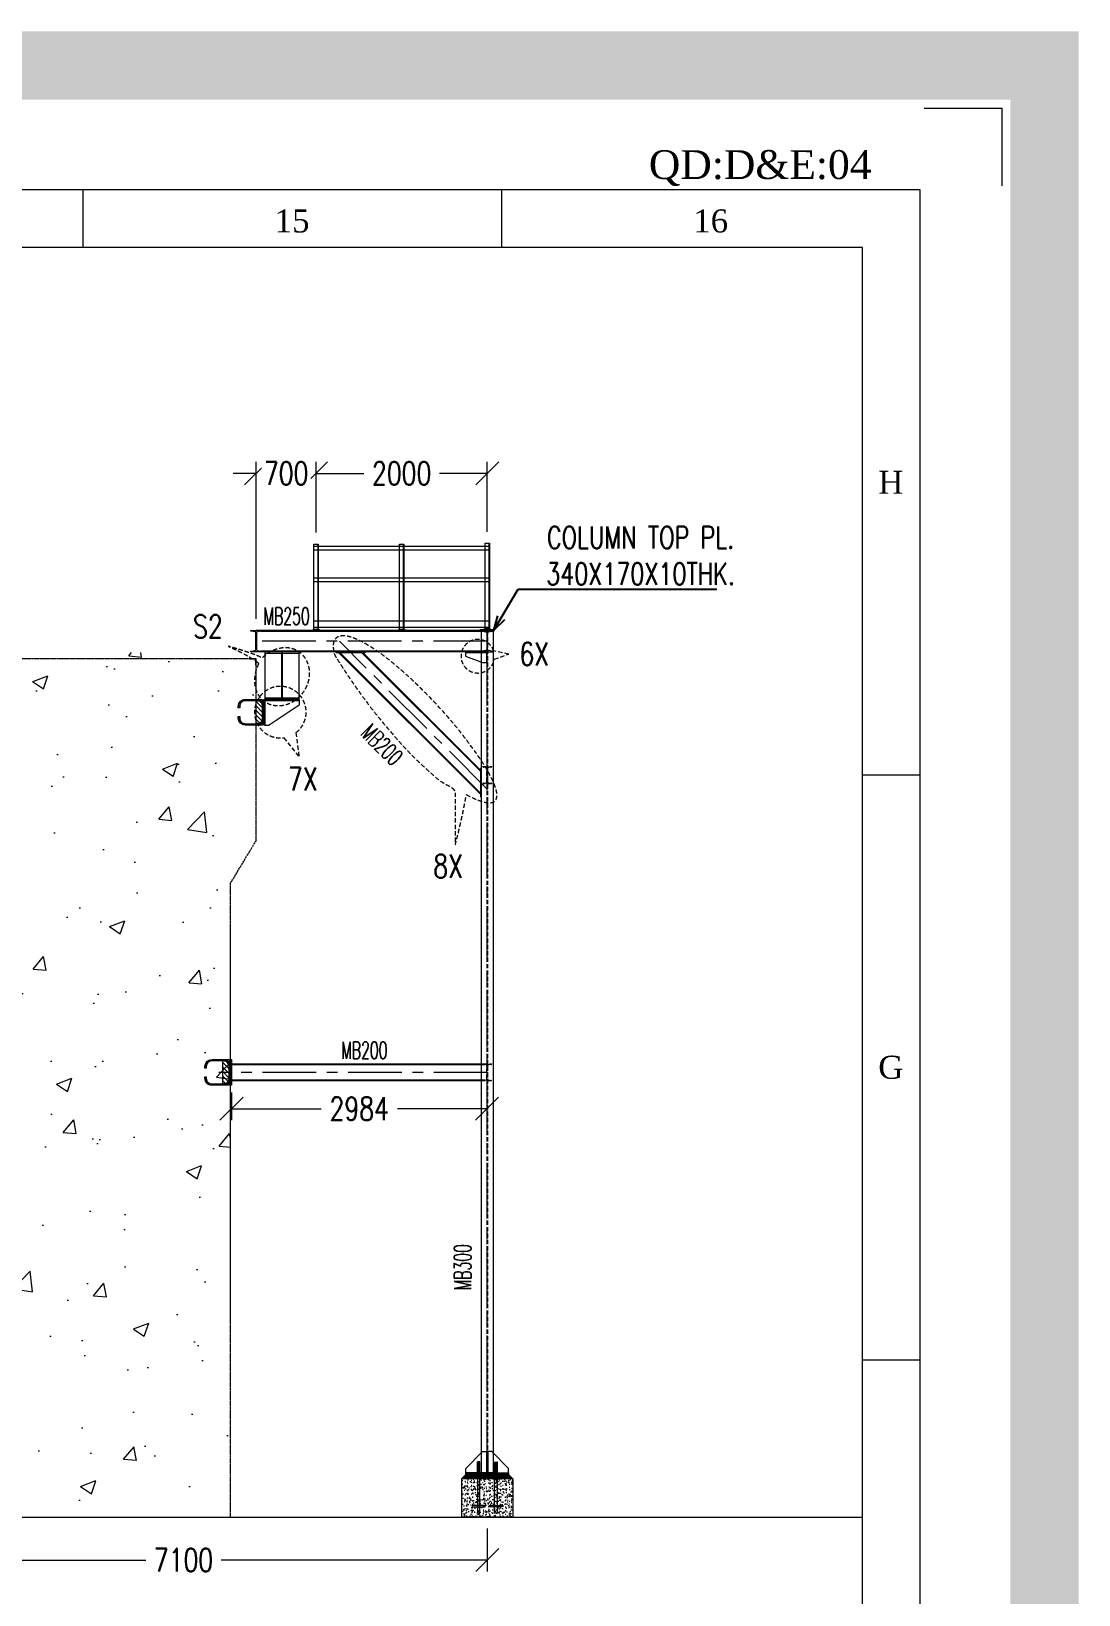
# Model space of a CAD drawing. Header units: millimetres. Extents: x 440906 to 556670, y 99378 to 157816.
# Drawn here: x 544430 to 556670, y 139533 to 157816 of the extents above; entities that cross this region are included whole.
import ezdxf
from ezdxf import colors
from ezdxf.entities.mleader import LeaderData, LeaderLine
from ezdxf.enums import TextEntityAlignment as Align
from ezdxf.math import Vec2, Vec3

# ---------------------------------------------------------------- set-up
doc = ezdxf.new("R2010")
doc.units = ezdxf.units.MM
for name, pattern in [('CENTER', [2, 1.25, -0.25, 0.25, -0.25]), ('HIDDEN', [0.375, 0.25, -0.125]), ('PHANTOM2', [31.75, 15.875, -3.175, 3.175, -3.175, 3.175, -3.175])]:
    doc.linetypes.add(name, pattern=pattern)
doc.layers.get('Defpoints').update_dxf_attribs({"lineweight": 0})
for name, color, linetype, lineweight in [('A2 LAND', 7, 'Continuous', 15), ('Center Line', 2, 'CENTER', 9), ('Construction Line', 3, 'Continuous', 20), ('Dimentions', 1, 'Continuous', 13), ('Hidden Line', 30, 'HIDDEN', 5), ('Text', 1, 'Continuous', 20)]:
    doc.layers.add(name, color=color, linetype=linetype, lineweight=lineweight)
doc.layers.add('Phantom Line', color=250, linetype='PHANTOM2', lineweight=5, transparency=0.4)
doc.styles.add('BOS', font='BOOKOS.TTF')
doc.styles.add('EICS CALIBRI', font='calibri.ttf')
doc.styles.add('romans', font='romans.shx', dxfattribs={"width": 0.75})
doc.dimstyles.new('ASHU', dxfattribs={"dimscale": 135, "dimtxt": 2, "dimasz": 2, "dimexe": 1, "dimexo": 1, "dimtad": 0, "dimdec": 0, "dimtxsty": 'romans', "dimblk": 'OBLIQUE', "dimcen": 2.5, "dimclrd": 256, "dimclre": 256, "dimclrt": 256, "dimadec": 0, "dimazin": 0, "dimtfac": 1, "dimtdec": 0, "dimtmove": 0, "dimatfit": 3, "dimldrblk": 'OPEN', "dimfxl": 1, "dimtfill": 1, "dimlwd": 9, "dimlwe": 5, "dimarcsym": 0})

# ---------------------------------------------------------------- blocks, each defined once
blk = doc.blocks.new('TP')
at = {"layer": 'Construction Line'}
h = blk.add_hatch(dxfattribs=at)
h.set_pattern_fill('ANSI31', color=9, scale=300)
h.set_pattern_definition([(45, (-4894458.462, -634663.41), (-26.5165043, 26.5165043), [])])
h.paths.add_polyline_path([(0, 108), (-75, 108), (-75, -192), (0, -192)])
blk.add_lwpolyline([(0, 108), (-75, 108), (-75, -192), (0, -192)], close=True, dxfattribs=at)
blk = doc.blocks.new('A$C3EDE4CEC')
at = {"layer": 'Defpoints', "true_color": 0x636466}
h = blk.add_hatch(dxfattribs=at)
h.set_pattern_fill('ANSI31', color=251, scale=50, style=0)
h.set_pattern_definition([(45, (-444021.413, 1908.5135), (-4.41941738, 4.41941738), [])])
h.paths.add_polyline_path([(59, 650), (41, 650), (41, 567), (59, 567)])
for points in [[(40, 317), (33, 310), (40, 310)], [(40, 293), (33, 300), (40, 300)], [(60, 317), (67, 310), (60, 310)], [(60, 293), (67, 300), (60, 300)]]:
    blk.add_hatch(color=251, dxfattribs=at).paths.add_polyline_path(points)
at = {"layer": 'Defpoints', "color": 251, "true_color": 0x636466}
for p, q in [((40, 650), (40, 567)), ((41, 567), (41, 650)), ((59, 567), (59, 650)), ((40, 567), (60, 567)), ((33, 310), (40, 317)), ((33, 300), (40, 293)), ((67, 310), (60, 317)), ((67, 300), (60, 293))]:
    blk.add_line(p, q, dxfattribs=at)
for points in [[(40, 250), (60, 250), (60, 650), (40, 650)], [(0, 300), (100, 300), (100, 310), (0, 310)]]:
    blk.add_lwpolyline(points, close=True, dxfattribs=at)
blk = doc.blocks.new('FGGDF')
at = {"layer": 'Construction Line', "true_color": 0x636466}
h = blk.add_hatch(dxfattribs=at)
h.set_pattern_fill('ANSI31', color=251, scale=5, angle=90)
h.set_pattern_definition([(135, (10024.662, -236.742), (-11.22532, -11.22532), [])])
h.paths.add_polyline_path([(38639, 9024), (38639, 8884, 0.414214), (38719, 8804), (38859, 8804, 0.414214), (38939, 8884), (38939, 8904), (38923, 8904), (38923, 8884, -0.414214), (38859, 8820), (38719, 8820, -0.414214), (38655, 8884), (38655, 9024, -0.414214), (38719, 9088), (38859, 9088, -0.414214), (38923, 9024), (38923, 9004), (38939, 9004), (38939, 9024, 0.414214), (38859, 9104), (38719, 9104, 0.414214)])
at = {"layer": 'Construction Line'}
for p, q in [((38227, 9104), (38627, 9104)), ((38227, 9104), (38227, 9038)), ((38227, 9088), (38627, 9088)), ((38227, 9038), (38577, 8804)), ((38627, 9104), (38627, 8804)), ((38627, 8804), (38577, 8804))]:
    blk.add_line(p, q, dxfattribs=at)
at = {"layer": 'Construction Line', "color": 251, "true_color": 0x636466}
blk.add_line((38923, 9004), (38923, 9004), dxfattribs=at)
at = {"layer": 'Construction Line'}
blk.add_lwpolyline([(38639, 8804), (38639, 9104), (38627, 9104), (38627, 8804)], close=True, dxfattribs=at)
at = {"layer": 'Construction Line', "color": 251, "true_color": 0x636466}
blk.add_lwpolyline([(38939, 8904), (38923, 8904), (38923, 8884, -0.414214), (38859, 8820), (38719, 8820, -0.414214), (38655, 8884), (38655, 9024, -0.414214), (38719, 9088), (38859, 9088, -0.414214), (38923, 9024), (38923, 9004), (38939, 9004), (38939, 9024, 0.414214), (38859, 9104), (38719, 9104, 0.414214), (38639, 9024), (38639, 8884, 0.414214), (38719, 8804), (38859, 8804, 0.414214), (38939, 8884)], format="xyb", close=True, dxfattribs=at)
blk = doc.blocks.new('A2-P')
at = {"layer": 'A2 LAND', "color": 1}
for p, q in [((533060.73, 184613.89), (533067.45, 184613.89)), ((533067.45, 184613.89), (533067.45, 184607.17))]:
    blk.add_line(p, q, dxfattribs=at)
at = {"layer": 'A2 LAND', "color": 0}
for p, q in [((532987.81, 184606.82), (532987.81, 184601.82)), ((533024.09, 184606.82), (533024.09, 184601.82)), ((533055.38, 184556.08), (533060.38, 184556.08)), ((533055.38, 184505.35), (533060.38, 184505.35))]:
    blk.add_line(p, q, dxfattribs=at)
for points in [[(532479.87, 184200.96), (533060.38, 184200.96), (533060.38, 184606.82), (532479.87, 184606.82)], [(532484.87, 184205.96), (533055.38, 184205.96), (533055.38, 184601.82), (532484.87, 184601.82)]]:
    blk.add_lwpolyline(points, close=True, dxfattribs=at)
at = {"layer": 'A2 LAND', "color": 5, "style": 'BOS'}
blk.add_text('QD:D&E:04', height=2.5, dxfattribs=at).set_placement((533046.52, 184608.71), align=Align.MIDDLE)
at = {"layer": 'A2 LAND', "color": 0, "style": 'BOS'}
for s, p in [('15', (533005.95, 184604.11)), ('16', (533042.23, 184604.11)), ('H', (533057.84, 184581.45)), ('G', (533057.84, 184530.72))]:
    blk.add_text(s, height=2, dxfattribs=at).set_placement(p, align=Align.MIDDLE)
at = {"layer": 'A2 LAND', "color": 5, "style": 'EICS CALIBRI'}
for tag, height, p in [('CLIENT', 5, (532972.4, 184277.32)), ('PROJECTNAME', 3.5, (532972.4, 184265.93)), ('PROJECTLOCATION', 3.5, (532972.4, 184256.33)), ('DRAWINGNAME1', 5, (532972.25, 184246.62)), ('CODE', 3.5, (532820.7, 184239.3)), ('DRAWINGNAME2', 5, (532972.49, 184238.83)), ('DRAWINGNO1', 3.5, (532940.8, 184227.64)), ('SHNO', 3.5, (533005.25, 184224.03)), ('RV', 3.5, (533046.81, 184224.15)), ('APPD', 3.5, (532745.59, 184211.36))]:
    blk.add_attdef(tag, text='', height=height, dxfattribs=at).set_placement(p, align=Align.MIDDLE)
for tag, p in [('SCALE', (532745.59, 184255.01)), ('DWN', (532745.59, 184244.1)), ('CKD', (532745.59, 184233.19)), ('PRTANT', (532745.6, 184222.28))]:
    blk.add_attdef(tag, text='', height=3.5, dxfattribs=at).set_placement(p, align=Align.MIDDLE_CENTER)
blk = doc.blocks.new('t5t5')
at = {"layer": 'Construction Line', "ltscale": 20}
blk.add_line((184570, 245610), (184570, 244610), dxfattribs=at)
blk.add_lwpolyline([(184564, 244610), (184614, 244610), (184614, 245610), (184564, 245610)], close=True, dxfattribs=at)
at = {"layer": 'Construction Line'}
blk.add_lwpolyline([(184554, 244600), (184624, 244600), (184624, 244610), (184554, 244610)], close=True, dxfattribs=at)
blk = doc.blocks.new('_Oblique')
at = {"color": 0, "linetype": 'ByBlock', "lineweight": -2}
blk.add_line((-0.5, -0.5), (0.5, 0.5), dxfattribs=at)
blk = doc.blocks.new('*D45')
at = {"layer": 'Defpoints', "color": 0, "transparency": 16777216}
for p in [(547758, 152646), (547758, 151819), (549758, 151829)]:
    blk.add_point(p, dxfattribs=at)
at = {"layer": 'Dimentions', "lineweight": 5, "transparency": 16777216}
for p, q in [((547758, 151954), (547758, 152781)), ((549758, 151964), (549758, 152781))]:
    blk.add_line(p, q, dxfattribs=at)
at = {"layer": 'Dimentions', "lineweight": 9, "transparency": 16777216}
for p, q in [((547758, 152646), (548317, 152646)), ((549758, 152646), (549199, 152646))]:
    blk.add_line(p, q, dxfattribs=at)
at = {"layer": 'Dimentions', "lineweight": 9, "transparency": 16777216, "xscale": 270, "yscale": 270, "zscale": 270, "rotation": 180}
blk.add_blockref('_Oblique', (547758, 152646), dxfattribs=at)
at = {"layer": 'Dimentions', "lineweight": 9, "transparency": 16777216, "xscale": 270, "yscale": 270, "zscale": 270}
blk.add_blockref('_Oblique', (549758, 152646), dxfattribs=at)
at = {"layer": 'Dimentions', "transparency": 16777216, "insert": (548758, 152646), "char_height": 270, "attachment_point": 5, "style": 'romans', "bg_fill": 3, "box_fill_scale": 1.1, "bg_fill_color": 256, "bg_fill_true_color": 13158600, "bg_fill_transparency": 0}
blk.add_mtext('2000', dxfattribs=at)
blk = doc.blocks.new('_Open')
at = {"color": 0, "linetype": 'ByBlock', "lineweight": -2}
for p, q in [((-1, 0.167), (0, 0)), ((-1, -0.167), (0, 0)), ((0, 0), (-1, 0))]:
    blk.add_line(p, q, dxfattribs=at)
blk = doc.blocks.new('*D46')
at = {"layer": 'Defpoints', "color": 0, "transparency": 16777216}
for p in [(547758, 151819), (547058, 150809)]:
    blk.add_point(p, dxfattribs=at)
at = {"layer": 'Dimentions', "lineweight": 5, "transparency": 16777216}
for p, q in [((547058, 150944), (547058, 152781)), ((547758, 151954), (547758, 152781))]:
    blk.add_line(p, q, dxfattribs=at)
at = {"layer": 'Dimentions', "lineweight": 9, "transparency": 16777216}
for p, q in [((547058, 152646), (546788, 152646)), ((547058, 152646), (547063, 152646)), ((547758, 152646), (547753, 152646)), ((547758, 152646), (548028, 152646))]:
    blk.add_line(p, q, dxfattribs=at)
at = {"layer": 'Dimentions', "lineweight": 9, "transparency": 16777216, "xscale": 270, "yscale": 270, "zscale": 270}
blk.add_blockref('_Oblique', (547058, 152646), dxfattribs=at)
at = {"layer": 'Dimentions', "lineweight": 9, "transparency": 16777216, "xscale": 270, "yscale": 270, "zscale": 270, "rotation": 180}
blk.add_blockref('_Oblique', (547758, 152646), dxfattribs=at)
at = {"layer": 'Dimentions', "transparency": 16777216, "insert": (547408, 152646), "char_height": 270, "attachment_point": 5, "style": 'romans', "bg_fill": 3, "box_fill_scale": 1.1, "bg_fill_color": 256, "bg_fill_true_color": 13158600, "bg_fill_transparency": 0}
blk.add_mtext('700', dxfattribs=at)
at = {"layer": 'Defpoints', "color": 0, "transparency": 16777216}
blk.add_point((547058, 152646), dxfattribs=at)
blk = doc.blocks.new('_Open30')
at = {"color": 0, "linetype": 'ByBlock', "lineweight": -2}
for p, q in [((-1, 0.27), (0, 0)), ((0, 0), (-1, -0.27)), ((0, 0), (-1, 0))]:
    blk.add_line(p, q, dxfattribs=at)
blk = doc.blocks.new('*D137')
at = {"layer": 'Defpoints', "color": 0, "transparency": 16777216}
for p in [(542658, 140441), (549758, 140441), (549758, 139939)]:
    blk.add_point(p, dxfattribs=at)
at = {"layer": 'Dimentions', "lineweight": 5, "transparency": 16777216}
for p, q in [((542658, 140306), (542658, 139804)), ((549758, 140306), (549758, 139804))]:
    blk.add_line(p, q, dxfattribs=at)
at = {"layer": 'Dimentions', "lineweight": 9, "transparency": 16777216}
for p, q in [((542658, 139939), (545767, 139939)), ((549758, 139939), (546649, 139939))]:
    blk.add_line(p, q, dxfattribs=at)
at = {"layer": 'Dimentions', "lineweight": 9, "transparency": 16777216, "xscale": 270, "yscale": 270, "zscale": 270, "rotation": 180}
blk.add_blockref('_Oblique', (542658, 139939), dxfattribs=at)
at = {"layer": 'Dimentions', "lineweight": 9, "transparency": 16777216, "xscale": 270, "yscale": 270, "zscale": 270}
blk.add_blockref('_Oblique', (549758, 139939), dxfattribs=at)
at = {"layer": 'Dimentions', "transparency": 16777216, "insert": (546208, 139939), "char_height": 270, "attachment_point": 5, "style": 'romans', "bg_fill": 3, "box_fill_scale": 1.1, "bg_fill_color": 256, "bg_fill_true_color": 13158600, "bg_fill_transparency": 0}
blk.add_mtext('7100', dxfattribs=at)
blk = doc.blocks.new('GRGRG')
at = {"layer": 'Construction Line', "true_color": 0x636466}
h = blk.add_hatch(dxfattribs=at)
h.set_pattern_fill('ANSI31', color=251, scale=5, angle=90)
h.set_pattern_definition([(135, (324413.773, 138982.072), (-11.22532, -11.22532), [])])
h.paths.add_polyline_path([(353028, 148243), (353028, 148103, 0.414214), (353108, 148023), (353248, 148023, 0.414214), (353328, 148103), (353328, 148123), (353312, 148123), (353312, 148103, -0.414214), (353248, 148039), (353108, 148039, -0.414214), (353044, 148103), (353044, 148243, -0.414214), (353108, 148307), (353248, 148307, -0.414214), (353312, 148243), (353312, 148223), (353328, 148223), (353328, 148243, 0.414214), (353248, 148323), (353108, 148323, 0.414214)])
at = {"layer": 'Construction Line'}
blk.add_line((353016, 148323), (353016, 148023), dxfattribs=at)
at = {"layer": 'Construction Line', "color": 251, "true_color": 0x636466}
blk.add_line((353312, 148223), (353312, 148223), dxfattribs=at)
at = {"layer": 'Construction Line'}
blk.add_lwpolyline([(353028, 148023), (353028, 148323), (353016, 148323), (353016, 148023)], close=True, dxfattribs=at)
at = {"layer": 'Construction Line', "color": 251, "true_color": 0x636466}
blk.add_lwpolyline([(353328, 148123), (353312, 148123), (353312, 148103, -0.414214), (353248, 148039), (353108, 148039, -0.414214), (353044, 148103), (353044, 148243, -0.414214), (353108, 148307), (353248, 148307, -0.414214), (353312, 148243), (353312, 148223), (353328, 148223), (353328, 148243, 0.414214), (353248, 148323), (353108, 148323, 0.414214), (353028, 148243), (353028, 148103, 0.414214), (353108, 148023), (353248, 148023, 0.414214), (353328, 148103)], format="xyb", close=True, dxfattribs=at)
at = {"layer": 'Construction Line'}
blk.add_blockref('TP', (353119, 148215), dxfattribs=at)
blk = doc.blocks.new('*D150')
at = {"layer": 'Defpoints', "color": 0, "transparency": 16777216}
for p in [(546770, 145541), (549754, 145641), (549754, 145217)]:
    blk.add_point(p, dxfattribs=at)
at = {"layer": 'Dimentions', "lineweight": 5, "transparency": 16777216}
for p, q in [((546770, 145406), (546770, 145082)), ((549754, 145506), (549754, 145082))]:
    blk.add_line(p, q, dxfattribs=at)
at = {"layer": 'Dimentions', "lineweight": 9, "transparency": 16777216}
for p, q in [((546770, 145217), (547816, 145217)), ((549754, 145217), (548708, 145217))]:
    blk.add_line(p, q, dxfattribs=at)
at = {"layer": 'Dimentions', "lineweight": 9, "transparency": 16777216, "xscale": 270, "yscale": 270, "zscale": 270, "rotation": 180}
blk.add_blockref('_Oblique', (546770, 145217), dxfattribs=at)
at = {"layer": 'Dimentions', "lineweight": 9, "transparency": 16777216, "xscale": 270, "yscale": 270, "zscale": 270}
blk.add_blockref('_Oblique', (549754, 145217), dxfattribs=at)
at = {"layer": 'Dimentions', "transparency": 16777216, "insert": (548262, 145217), "char_height": 270, "attachment_point": 5, "style": 'romans', "bg_fill": 3, "box_fill_scale": 1.1, "bg_fill_color": 256, "bg_fill_true_color": 13158600, "bg_fill_transparency": 0}
blk.add_mtext('2984', dxfattribs=at)
blk = doc.blocks.new('A$C41082F57')
at = {"layer": 'Construction Line', "color": 1}
for p, q in [((0, 0), (-75, 0)), ((0, -75), (0, 0)), ((-12, -6), (-69, -6)), ((-6, -69), (-6, -12))]:
    blk.add_line(p, q, dxfattribs=at)
for centre, start, end in [((-69, 0), 180, 270), ((-12, -12), 0, 90), ((0, -69), 180, 270)]:
    blk.add_arc(centre, 6, start, end, dxfattribs=at)
blk = doc.blocks.new('HYHB')
at = {"layer": 'Phantom Line', "true_color": 0x636466}
h = blk.add_hatch(dxfattribs=at)
h.set_pattern_fill('AR-CONC', color=251, scale=10)
h.set_pattern_definition([(50, (140090.8, -90336), (1821.847, -159.391), [190.5, -2095.5]), (355, (140090.8, -90336), (-352.434, 1910.568), [152.4, -1676.406]), (100.45144, (140242.6, -90349.4), (1469.4125, 1751.1775), [161.9, -1780.902]), (46.1842, (140090.8, -89828), (2710.79, -420.423), [285.75, -3143.25]), (96.6356, (140316.7, -89863), (2374.041, 2474.261), [242.85, -2671.356]), (351.18415, (140090.8, -89828), (2374.041, 2474.261), [228.6, -2514.597]), (21, (140344.8, -89955), (1516.144, -1022.652), [190.5, -2095.5]), (326, (140344.8, -89955), (618.02, 1841.88), [152.4, -1676.4]), (71.45144, (140471.1, -90040.3), (2134.164, 819.228), [161.9, -1780.899]), (37.5, (140090.76, -90336.1), (30.886, 845.5504), [0, -1656.08, 0, -1701.8, 0, -1682.75]), (7.5, (140090.8, -90336.1), (668.1966, 1001.8057), [0, -970.28, 0, -1617.98, 0, -641.35]), (327.5, (139524.34, -90336.1), (1355.906, -57.2874), [0, -635, 0, -1981.2, 0, -2628.9]), (317.5, (139270.3, -90336.1), (1481.292, 254.265), [0, -825.5, 0, -1315.72, 0, -1866.9])])
edge = h.paths.add_edge_path()
edge.add_line((394588, 151216), (390282, 151216))
edge.add_line((390282, 151216), (390282, 149016))
edge.add_line((390282, 149016), (390582, 148516))
edge.add_line((390582, 148516), (390582, 141178))
edge.add_line((390582, 141178), (394682, 141178))
edge.add_line((394682, 141178), (394682, 151123))
edge.add_arc((394682, 151216), 93.3, 180, 270, ccw=False)
edge = h.paths.add_edge_path()
edge.add_line((399082, 151216), (394775, 151216))
edge.add_arc((394682, 151216), 93.3, 270, 360, ccw=False)
edge.add_line((394682, 151123), (394682, 141178))
edge.add_line((394682, 141178), (398782, 141178))
edge.add_line((398782, 141178), (398782, 148516))
edge.add_line((398782, 148516), (399082, 149016))
edge.add_line((399082, 149016), (399082, 151216))
h.paths.add_polyline_path([(394733, 148069), (394733, 144611), (395561, 144611), (395561, 148069)], flags=16)
at = {"layer": 'Phantom Line', "color": 251, "true_color": 0x636466}
for p, q in [((399082, 151141), (390282, 151141)), ((399082, 149016), (399082, 151141)), ((398782, 148516), (399082, 149016)), ((398782, 141103), (398782, 148516)), ((398782, 143431), (398782, 148016)), ((398782, 143431), (398782, 148016)), ((390582, 141103), (398782, 141103))]:
    blk.add_line(p, q, dxfattribs=at)
at = {"layer": 'Phantom Line', "lineweight": 30}
blk.add_blockref('A$C41082F57', (399082, 151141), dxfattribs=at)
blk = doc.blocks.new('VF')
at = {"layer": 'Construction Line'}
for points in [[(537755, 150003), (538155, 150003), (538155, 150559), (537755, 150559)], [(537755, 150559), (537755, 150543), (538155, 150543), (538155, 150559)], [(537949, 150019), (537961, 150019), (537961, 150543), (537949, 150543)], [(537755, 150019), (537755, 150003), (538155, 150003), (538155, 150019)]]:
    blk.add_lwpolyline(points, close=True, dxfattribs=at)

msp = doc.modelspace()

# ---------------------------------------------------------------- hatches: boundary and pattern name
at = {"layer": 'Construction Line', "true_color": 0x636466}
h = msp.add_hatch(dxfattribs=at)
h.set_pattern_fill('JIS_STN_1E', color=251, scale=10)
h.set_pattern_definition([(45, (520365.365, 140440.515), (-7.0710678, 7.0710678), []), (45, (520372.415, 140440.515), (-7.0710678, 7.0710678), [10, -5])])
h.paths.add_polyline_path([(549873.2, 140940.5), (550008.2, 140940.5), (550058.2, 140890.5), (549873.2, 140890.5)])
h.paths.add_polyline_path([(549508.2, 140940.5), (549873.2, 140940.5), (549873.2, 140890.5), (549458.2, 140890.5)])
h = msp.add_hatch(dxfattribs=at)
h.set_pattern_fill('AR-CONC', color=251, scale=0.5)
h.set_pattern_definition([(50, (520365.365, 140440.515), (91.09233, -7.96954), [9.525, -104.775]), (355, (520365.365, 140440.52), (-17.6217, 95.52842), [7.62, -83.8203]), (100.45144, (520372.96, 140439.85), (73.47062, 87.55888), [8.095, -89.04512]), (46.1842, (520365.37, 140465.92), (135.5395, -21.02116), [14.2875, -157.1625]), (96.63556, (520376.66, 140464.16), (118.70207, 123.71306), [12.1425, -133.5678]), (351.18415, (520365.37, 140465.92), (118.7021, 123.71306), [11.43, -125.72987]), (21, (520378.065, 140459.565), (75.8072, -51.1326), [9.525, -104.775]), (326, (520378.065, 140459.57), (30.901, 92.09398), [7.62, -83.82]), (71.45144, (520384.38, 140455.304), (106.7082, 40.96138), [8.095, -89.04497]), (37.5, (520365.365, 140440.515), (1.5443, 42.27752), [0, -82.804, 0, -85.09, 0, -84.1375]), (7.5, (520365.365, 140440.515), (33.40983, 50.09029), [0, -48.514, 0, -80.899, 0, -32.0675]), (327.5, (520337.044, 140440.515), (67.795298, -2.864372), [0, -31.75, 0, -99.06, 0, -131.445]), (317.5, (520324.344, 140440.515), (74.06459, 12.71325), [0, -41.275, 0, -65.786, 0, -93.345])])
h.paths.add_polyline_path([(549458.2, 140890.5), (550058.2, 140890.5), (550058.2, 140440.5), (549458.2, 140440.5)])

# ---------------------------------------------------------------- linework, layer by layer
at = {"layer": 'Center Line', "linetype": 'CENTER', "ltscale": 500}
for p, q in [((549754.7, 150683.5), (547061.2, 150683.5)), ((549758.2, 148955.4), (548030, 150683.5)), ((549758.2, 140940.5), (549758.2, 150808.5)), ((549758.2, 145640.9), (546620.2, 145640.9))]:
    msp.add_line(p, q, dxfattribs=at)
at = {"layer": 'Construction Line'}
for p, q in [((547733.2, 151793.6), (549783.2, 151793.6)), ((547733.2, 151751.5), (549783.2, 151751.5)), ((547733.2, 151423.5), (549783.2, 151423.5)), ((547733.2, 151383.5), (549783.2, 151383.5)), ((547733.2, 150923.5), (549783.2, 150923.5)), ((547733.2, 150848.5), (549783.2, 150848.5)), ((549688.2, 150808.5), (547058.2, 150808.5)), ((549688.2, 150808.5), (547058.2, 150808.5)), ((549688.2, 150798.5), (547108.5, 150798.5)), ((549688.2, 150798.5), (547108.5, 150798.5)), ((549688.2, 150808.5), (549688.2, 140960.5)), ((549828.2, 150808.5), (549828.2, 140960.5)), ((549688.2, 150558.5), (547058.2, 150558.5)), ((549688.2, 150568.5), (547108.5, 150568.5)), ((548013.6, 150558.5), (548013.6, 150558.5)), ((549678.2, 148894), (548023.6, 150548.5)), ((548027.8, 150558.5), (548027.8, 150558.5)), ((549678.2, 148908.1), (548037.8, 150548.5)), ((548282.3, 150558.5), (548282.3, 150558.5)), ((549678.2, 149162.7), (548292.3, 150548.5)), ((548296.5, 150558.5), (548296.5, 150558.5)), ((549678.2, 149176.8), (548306.5, 150548.5)), ((546770.2, 145540.9), (546770.2, 145740.9)), ((546770.2, 145740.9), (549708.2, 145740.9)), ((549731.8, 145730.9), (546770.2, 145730.9)), ((549731.8, 145550.9), (546770.2, 145550.9)), ((549708.2, 145540.9), (546770.2, 145540.9)), ((549508.2, 140940.5), (549458.2, 140890.5)), ((549458.2, 140890.5), (549458.2, 140440.5)), ((550058.2, 140890.5), (549458.2, 140890.5)), ((549828.2, 140960.5), (549688.2, 140960.5)), ((550008.2, 140940.5), (550058.2, 140890.5)), ((550058.2, 140890.5), (550058.2, 140440.5)), ((550058.2, 140440.5), (549458.2, 140440.5))]:
    msp.add_line(p, q, dxfattribs=at)
at = {"layer": 'Construction Line', "ltscale": 20}
msp.add_line((549754.3, 150546), (549504.3, 150546), dxfattribs=at)
at = {"layer": 'Construction Line'}
msp.add_lwpolyline([(547120.2, 150558.5), (546995.2, 150558.5), (546995.2, 150561.2, -0.3738847), (547000.8, 150567.7), (547043.1, 150573.6, 0.3738847), (547054.3, 150586.5), (547054.3, 150780.6, 0.3738847), (547043.1, 150793.5), (547000.8, 150799.4, -0.3738847), (546995.2, 150805.8), (546995.2, 150808.5), (547120.2, 150808.5), (547120.2, 150805.8, -0.3738847), (547114.6, 150799.4), (547072.4, 150793.5, 0.3738847), (547061.2, 150780.6), (547061.2, 150586.5, 0.3738847), (547072.4, 150573.6), (547114.6, 150567.7, -0.3738847), (547120.2, 150561.2)], format="xyb", close=True, dxfattribs=at)
for points in [[(549673.2, 150808.5), (549843.2, 150808.5), (549843.2, 150818.5), (549673.2, 150818.5)], [(548326.5, 150548.5), (547993.6, 150548.5), (547993.6, 150558.5), (548326.5, 150558.5)], [(549678.2, 149196.8), (549678.2, 148864), (549688.2, 148864), (549688.2, 149196.8)], [(549703.2, 141210.1), (549753.2, 141210.1), (549753.2, 140960.5), (549508.2, 140960.5), (549508.2, 141010.7)], [(549753.2, 141210.1), (549763.2, 141210.1), (549763.2, 140960.5), (549753.2, 140960.5)], [(549813.2, 141210.1), (549763.2, 141210.1), (549763.2, 140960.5), (550008.2, 140960.5), (550008.2, 141010.7)], [(550008.2, 140940.5), (549508.2, 140940.5), (549508.2, 140960.5), (550008.2, 140960.5)]]:
    msp.add_lwpolyline(points, close=True, dxfattribs=at)
at = {"layer": 'Construction Line', "ltscale": 20}
msp.add_lwpolyline([(549504.3, 150558.5), (549504.3, 150508.5), (549704.3, 150433.5), (549754.3, 150433.5), (549754.3, 150558.5)], close=True, dxfattribs=at)
at = {"layer": 'Hidden Line', "linetype": 'HIDDEN', "ltscale": 200}
for p, q in [((549754.3, 150808.5), (549754.3, 140960.5)), ((549762, 150808.5), (549762, 140960.5))]:
    msp.add_line(p, q, dxfattribs=at)
for points in [[(549820.7, 150558.5), (549820.7, 150561.2, 0.3738847), (549815.1, 150567.7), (549772.8, 150573.6, -0.3738847), (549761.6, 150586.5), (549761.6, 150780.6, -0.3738847), (549772.8, 150793.5), (549815.1, 150799.4, 0.3738847), (549820.7, 150805.8), (549820.7, 150808.5), (549695.7, 150808.5), (549695.7, 150805.8, 0.3738847), (549701.3, 150799.4), (549743.5, 150793.5, -0.3738847), (549754.7, 150780.6), (549754.7, 150586.5, -0.3738847), (549743.5, 150573.6), (549701.3, 150567.7, 0.3738847), (549695.7, 150561.2), (549695.7, 150558.5)], [(549808.2, 149017.4), (549708.2, 149017.4), (549708.2, 149019.3, -0.3738847), (549712.9, 149024.7), (549745.9, 149029.4, 0.3738847), (549755.3, 149040.3), (549755.3, 149194.5, 0.3738847), (549745.9, 149205.4), (549712.9, 149210, -0.3738847), (549708.2, 149215.5), (549708.2, 149217.4), (549808.2, 149217.4), (549808.2, 149215.5, -0.3738847), (549803.4, 149210), (549770.5, 149205.4, 0.3738847), (549761, 149194.5), (549761, 149040.3, 0.3738847), (549770.5, 149029.4), (549803.4, 149024.7, -0.3738847), (549808.2, 149019.3)], [(549808.2, 145540.9), (549708.2, 145540.9), (549708.2, 145542.8, -0.3738847), (549712.9, 145548.3), (549745.9, 145552.9, 0.3738847), (549755.3, 145563.8), (549755.3, 145718, 0.3738847), (549745.9, 145728.9), (549712.9, 145733.6, -0.3738847), (549708.2, 145739), (549708.2, 145740.9), (549808.2, 145740.9), (549808.2, 145739, -0.3738847), (549803.4, 145733.6), (549770.5, 145728.9, 0.3738847), (549761, 145718), (549761, 145563.8, 0.3738847), (549770.5, 145552.9), (549803.4, 145548.3, -0.3738847), (549808.2, 145542.8)]]:
    msp.add_lwpolyline(points, format="xyb", close=True, dxfattribs=at)
at = {"layer": 'Text', "linetype": 'HIDDEN', "ltscale": 200}
for points in [[(549840.7, 150473.6), (550009.6, 150534), (549833.8, 150569.5, 8.0334599)], [(547521.9, 149613.6), (547557.3, 149339.7), (547385.7, 149556.1, -8.0334599)]]:
    msp.add_lwpolyline(points, format="xyb", close=True, dxfattribs=at)
msp.add_rational_spline([(547087.9, 150423.4), (547008, 150498.6), (546728.4, 150626.5), (547031.4, 150538.3), (547127.8, 150488.4), (547375.2, 150728.5), (547585.5, 150538.3), (547795.8, 150348.1), (547609.7, 150088.2), (547423.7, 149828.2), (547175.8, 149965.9), (546927.9, 150103.7), (547087.9, 150423.4)], [1, 1, 1, 1, 1, 0.7419386546, 1, 0.7419386546, 1, 0.7419386546, 1, 0.7419386546, 1], degree=2, knots=[0, 0, 0, 1, 1, 2, 2, 3.4696782, 3.4696782, 4.9393563, 4.9393563, 6.4090345, 6.4090345, 7.8787126, 7.8787126, 7.8787126], dxfattribs=at)

# ---------------------------------------------------------------- block references
at = {"layer": 'A2 LAND', "xscale": 134.8532359434997, "yscale": 134.8532359434997, "zscale": 134.8532359434997}
msp.add_blockref('A2-P', (-71330099.8, -24738863.6), dxfattribs=at)
at = {"layer": 'Construction Line', "xscale": -1}
for name, p in [('t5t5', (732347.4, -93791.2)), ('t5t5', (733347.4, -93791.2)), ('t5t5', (734347.4, -93781.2)), ('FGGDF', (585787.9, 140899.5)), ('TP', (547058, 149895.3))]:
    msp.add_blockref(name, p, dxfattribs=at)
at = {"layer": 'Construction Line', "color": 4}
msp.add_blockref('VF', (9405.9, 0), dxfattribs=at)
at = {"layer": 'Construction Line', "yscale": 1.5, "zscale": 1.5}
for p, xscale, rotation in [((549583.5, 140110.5), 1.5, 0.02219712209892207), ((549933.5, 140110.5), -1.5, 0.02219712156529496)]:
    msp.add_blockref('A$C3EDE4CEC', p, dxfattribs=dict(at, xscale=xscale, rotation=rotation))
at = {"layer": 'Dimentions', "xscale": -1}
msp.add_blockref('GRGRG', (899786.2, -2531.8), dxfattribs=at)

# ---------------------------------------------------------------- texts
at = {"layer": 'Text', "linetype": 'HIDDEN', "ltscale": 200, "style": 'romans', "width": 0.75}
for s, p in [('S2', (546494.2, 150991.4)), ('6X', (550307.8, 150669.4)), ('7X', (547603.5, 149207.1)), ('8X', (549301.3, 148188.6))]:
    msp.add_text(s, height=270, dxfattribs=at).set_placement(p, align=Align.TOP_CENTER)
at = {"layer": 'Text', "style": 'romans', "width": 0.6}
for s, rotation, p in [('MB200', 315, (548597.8, 149545.5)), ('MB300', 90, (549370.1, 143363.1))]:
    msp.add_text(s, height=200, rotation=rotation, dxfattribs=at).set_placement(p, align=Align.TOP_CENTER)
msp.add_text('MB200', height=200, dxfattribs=at).set_placement((548322.2, 146000.5), align=Align.TOP_CENTER)

# ---------------------------------------------------------------- next in the draw order: dimensions: what is measured, and where the dimension line sits
at = {"layer": 'Dimentions'}
dim = msp.add_linear_dim(base=(547758.2, 152645.6), p1=(549758.2, 151828.6), p2=(547758.2, 151818.6), angle=180, dimstyle='ASHU', dxfattribs=at)
dim.commit()
dim.dimension.update_dxf_attribs({"geometry": '*D45', "text_midpoint": (548758.2, 152645.6)})
for base, p1, p2, picture, middle in [((549754.3, 145217.4), (546770.2, 145540.9), (549754.3, 145640.9), '*D150', (548262.3, 145217.4)), ((549758.2, 139938.9), (542658.2, 140440.5), (549758.2, 140440.5), '*D137', (546208.2, 139938.9))]:
    dim = msp.add_linear_dim(base=base, p1=p1, p2=p2, dimstyle='ASHU', override={"dimtmove": 1}, dxfattribs=at)
    dim.commit()
    dim.dimension.update_dxf_attribs({"geometry": picture, "text_midpoint": middle})

# ---------------------------------------------------------------- next in the draw order: linework, layer by layer
at = {"layer": 'Phantom Line', "linetype": 'ByBlock', "lineweight": 5}
msp.add_line((477208.1, 140440), (554142.5, 140440), dxfattribs=at)

# ---------------------------------------------------------------- next in the draw order: dimensions: what is measured, and where the dimension line sits
at = {"layer": 'Dimentions'}
dim = msp.add_linear_dim(base=(547057.732, 152645.5989), p1=(547758.1785, 151818.587), p2=(547057.732, 150808.5276), angle=180, dimstyle='ASHU', dxfattribs=at)
dim.commit()
dim.dimension.update_dxf_attribs({"geometry": '*D46', "text_midpoint": (547407.9552, 152645.5989)})

# ---------------------------------------------------------------- next in the draw order: leaders
at = {"layer": 'Text'}
ml = msp.add_multileader_mtext('Standard', dxfattribs=at)
ml.set_content('COLUMN TOP PL.\\P340X170X10THK.', color=256, style='romans')
ml.set_leader_properties(color=256)
ml.set_arrow_properties(name='OPEN30')
ml.build(insert=Vec2(0, 0))
ml.multileader.update_dxf_attribs({"text_left_attachment_type": 5, "text_right_attachment_type": 5, "dogleg_length": 0.36, "arrow_head_size": 170, "scale": 85})
ctx = ml.context
ctx.base_point, ctx.scale, ctx.char_height, ctx.arrow_head_size, ctx.landing_gap_size, ctx.plane_origin = Vec3(550150.4, 151293.4), 85, 255, 170, 170, Vec3(555217.2, 153389.4)
ctx.left_attachment, ctx.right_attachment, ctx.text_align_type = 5, 5, 1
notes = []
notes.append((ctx, [(1, (1, 1, 0), (550119.8, 151293.4), (1, 0), 30.6, [(1, [(549833.7, 150812.9)], 0, [])])]))
ctx.mtext.insert, ctx.mtext.alignment, ctx.mtext.flow_direction = Vec3(551549.9, 152024.4), 2, 5
for ctx, leaders in notes:
    for number, flags, end, landing, length, lines in leaders:
        leader = LeaderData()
        leader.index, (leader.has_last_leader_line, leader.has_dogleg_vector, leader.attachment_direction) = number, flags
        leader.last_leader_point, leader.dogleg_vector, leader.dogleg_length = Vec3(end), Vec3(landing), length
        for number, points, colour, breaks in lines:
            line = LeaderLine()
            line.index, line.vertices, line.color, line.breaks = number, Vec3.list(points), colors.encode_raw_color(colour), breaks
            leader.lines.append(line)
        ctx.leaders.append(leader)

# ---------------------------------------------------------------- next in the draw order: linework, layer by layer
at = {"layer": 'Dimentions', "color": 3, "const_width": 800}
msp.add_lwpolyline([(475080.3, 157416.4), (556270.3, 157416.4), (556270.3, 99778.1), (475080.3, 99778.1)], close=True, dxfattribs=at)
at = {"layer": 'Text', "linetype": 'HIDDEN', "ltscale": 200}
msp.add_rational_spline([(549514.3, 148889.3), (549459.3, 148584.3), (549382.6, 148297), (549382.6, 148618.4), (549382.6, 148939.9), (548730.4, 149282.4), (547975.6, 150523.2), (547840.2, 150967.3), (548382, 150626.9), (548950.5, 150283.4), (549512.7, 149531.7), (550356, 148436.7), (549514.3, 148889.3)], [1, 1, 1, 1, 1, 0.738673945568, 1, 0.738673945568, 1, 0.738673945568, 1, 0.738673945568, 1], degree=2, knots=[0, 0, 0, 1, 1, 2, 2, 3.4793907, 3.4793907, 4.9587814, 4.9587814, 6.4381721, 6.4381721, 7.9175628, 7.9175628, 7.9175628], dxfattribs=at)

# ---------------------------------------------------------------- next in the draw order: block references
at = {"layer": 'Dimentions'}
msp.add_blockref('HYHB', (147976.5, -662.8), dxfattribs=at)

# ---------------------------------------------------------------- next in the draw order: texts
at = {"layer": 'Text', "style": 'romans', "width": 0.6}
msp.add_text('MB250', height=200, dxfattribs=at).set_placement((547413.9, 151076.7), align=Align.TOP_CENTER)

doc.saveas('drawing.dxf')
